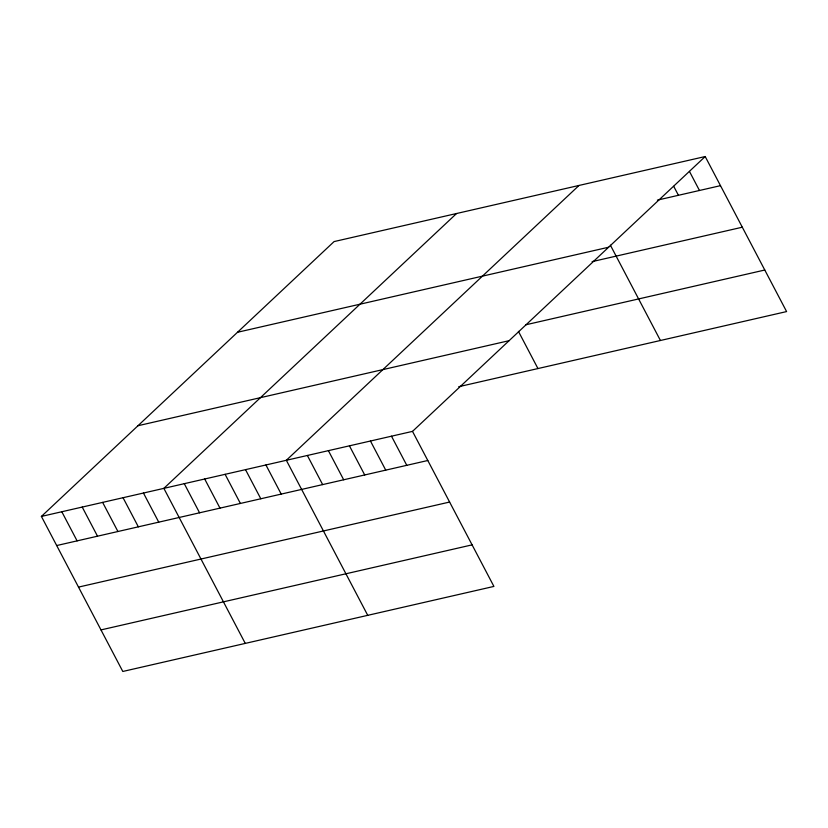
<?xml version="1.0" encoding="UTF-8"?>
<svg xmlns="http://www.w3.org/2000/svg" width="828" height="828" viewBox="0 0 828 828"><rect width="100%" height="100%" fill="white"/><g stroke="black" fill="none" stroke-linecap="round" stroke-linejoin="round"><path stroke-width="1.24" d="M705.197 156.533L412.51 431.378L493.912 586.421L122.803 671.467L41.4 516.424L334.088 241.579L705.197 156.533L786.6 311.576L458.712 386.717M456.559 213.52L163.861 488.354L245.264 643.397M579.02 185.451L286.333 460.285L367.736 615.339M657.401 200.117L720.495 185.658M237.501 332.276L608.611 247.23M592.113 261.627L742.302 227.214M525.749 324.804L764.782 270.021M137.986 425.727L509.096 340.681M41.4 516.424L412.51 431.378M56.687 545.548L427.797 460.503M78.505 587.104L449.614 502.047M100.985 629.911L472.095 544.865M689.465 171.437L699.463 190.481M673.723 186.331L678.432 195.294M610.391 245.191L660.423 340.494M518.431 331.376L537.952 368.563M391.478 436.19L406.776 465.315M370.447 441.013L385.744 470.138M349.426 445.837L364.713 474.951M328.395 450.649L343.682 479.774M307.364 455.472L322.651 484.597M265.923 464.963L281.209 494.088M245.512 469.642L260.799 498.766M225.102 474.32L240.389 503.445M204.692 478.998L219.979 508.123M184.282 483.676L199.569 512.801M143.451 493.033L158.748 522.157M123.041 497.711L138.338 526.836M102.631 502.389L117.928 531.514M82.22 507.067L97.507 536.192M61.81 511.745L77.097 540.87"/></g></svg>
